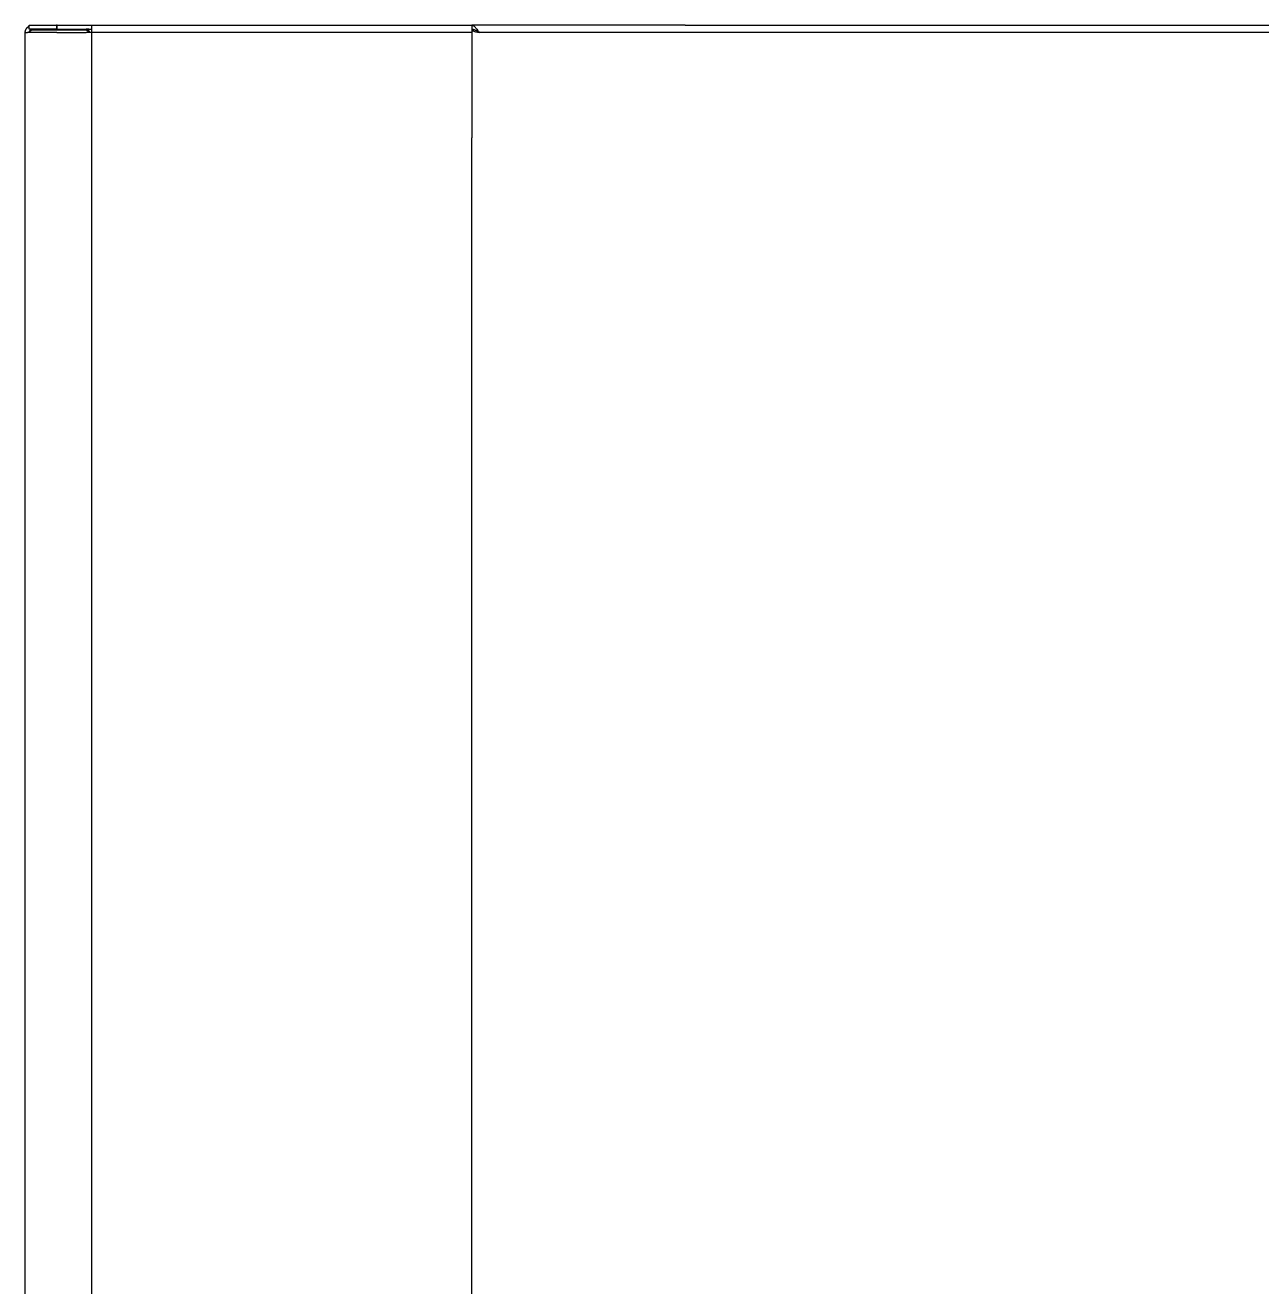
# Model space of a CAD drawing. Header units: millimetres. Extents: x -1480 to 5249, y -840 to 3860.
# Drawn here: x 1160 to 1797, y 2468 to 3118 of the extents above; entities that cross this region are included whole.
import ezdxf

# ---------------------------------------------------------------- set-up
doc = ezdxf.new("R2010")
doc.units = ezdxf.units.MM
doc.header["$MEASUREMENT"] = 0
doc.layers.add('Domyslna', color=7, linetype='Continuous', true_color=0x000000)
doc.layers.add('Utwórz2D linie widoczne', color=7, linetype='Continuous', true_color=0x000000)

msp = doc.modelspace()

# ---------------------------------------------------------------- linework, layer by layer
at = {"layer": 'Domyslna'}
for p, q in [((1193.68, 3114.01), (1193.68, 1852.61)), ((1385.77, 3114.01), (1193.68, 3114.01)), ((2225.78, 3114.01), (1393.37, 3114.01))]:
    msp.add_line(p, q, dxfattribs=at)
at = {"layer": 'Utwórz2D linie widoczne'}
for p, q in [((1159.57, 3114.01), (1159.58, 3114.14)), ((1159.57, 3114.01), (1160.69, 3114.01)), ((1159.57, 3059.81), (1159.57, 3114.01)), ((1159.58, 3114.27), (1159.59, 3114.4)), ((1159.58, 3114.14), (1159.58, 3114.27)), ((1159.59, 3114.4), (1159.61, 3114.53)), ((1159.61, 3114.53), (1159.63, 3114.66)), ((1159.63, 3114.66), (1159.65, 3114.79)), ((1159.65, 3114.79), (1159.68, 3114.91)), ((1159.68, 3114.91), (1159.72, 3115.04)), ((1159.72, 3115.04), (1159.75, 3115.16)), ((1159.75, 3115.16), (1159.79, 3115.29)), ((1159.79, 3115.29), (1159.84, 3115.41)), ((1159.84, 3115.41), (1159.89, 3115.53)), ((1159.89, 3115.53), (1159.94, 3115.65)), ((1159.94, 3115.65), (1160, 3115.76)), ((1160, 3115.76), (1160.06, 3115.88)), ((1160.06, 3115.88), (1160.13, 3115.99)), ((1160.13, 3115.99), (1160.2, 3116.1)), ((1160.2, 3116.1), (1160.27, 3116.21)), ((1160.27, 3116.21), (1160.35, 3116.31)), ((1160.35, 3116.31), (1160.43, 3116.41)), ((1160.43, 3116.41), (1160.51, 3116.51)), ((1160.51, 3116.51), (1160.6, 3116.61)), ((1160.6, 3116.61), (1160.69, 3116.7)), ((1160.69, 3116.7), (1160.78, 3116.79)), ((1175.84, 3114.01), (1160.69, 3114.01)), ((1160.78, 3116.79), (1160.88, 3116.88)), ((1160.88, 3116.88), (1160.98, 3116.96)), ((1160.98, 3116.96), (1161.08, 3117.04)), ((1161.08, 3117.04), (1161.19, 3117.12)), ((1161.19, 3117.12), (1161.29, 3117.19)), ((1161.29, 3117.19), (1161.4, 3117.26)), ((1161.4, 3117.26), (1161.52, 3117.33)), ((1161.52, 3117.81), (1162.1, 3117.81)), ((1161.52, 3115.81), (1161.52, 3117.81)), ((1162.1, 3115.81), (1161.52, 3115.81)), ((1161.58, 3114.07), (1161.57, 3114.01)), ((1161.59, 3114.26), (1161.58, 3114.2)), ((1161.58, 3114.2), (1161.58, 3114.14)), ((1161.58, 3114.14), (1161.58, 3114.07)), ((1161.59, 3114.13), (1161.58, 3114.12)), ((1161.58, 3114.12), (1161.58, 3114.11)), ((1161.6, 3114.32), (1161.59, 3114.26)), ((1161.6, 3114.17), (1161.59, 3114.16)), ((1161.59, 3114.16), (1161.59, 3114.15)), ((1161.59, 3114.15), (1161.59, 3114.14)), ((1161.59, 3114.14), (1161.59, 3114.13)), ((1161.61, 3114.38), (1161.6, 3114.32)), ((1161.61, 3114.21), (1161.6, 3114.19)), ((1161.6, 3114.19), (1161.6, 3114.18)), ((1161.6, 3114.18), (1161.6, 3114.17)), ((1161.63, 3114.44), (1161.61, 3114.38)), ((1161.62, 3114.23), (1161.61, 3114.21)), ((1161.63, 3114.24), (1161.62, 3114.23)), ((1161.64, 3114.5), (1161.63, 3114.44)), ((1161.64, 3114.26), (1161.63, 3114.24)), ((1161.66, 3114.56), (1161.64, 3114.5)), ((1161.65, 3114.28), (1161.64, 3114.26)), ((1161.66, 3114.3), (1161.65, 3114.28)), ((1161.68, 3114.62), (1161.66, 3114.56)), ((1161.67, 3114.32), (1161.66, 3114.3)), ((1161.68, 3114.34), (1161.67, 3114.32)), ((1161.7, 3114.67), (1161.68, 3114.62)), ((1161.69, 3114.35), (1161.68, 3114.34)), ((1161.7, 3114.37), (1161.69, 3114.35)), ((1161.72, 3114.73), (1161.7, 3114.67)), ((1161.71, 3114.39), (1161.7, 3114.37)), ((1161.73, 3114.41), (1161.71, 3114.39)), ((1161.75, 3114.79), (1161.72, 3114.73)), ((1161.74, 3114.43), (1161.73, 3114.41)), ((1161.76, 3114.45), (1161.74, 3114.43)), ((1161.78, 3114.84), (1161.75, 3114.79)), ((1161.78, 3114.47), (1161.76, 3114.45)), ((1161.81, 3114.9), (1161.78, 3114.84)), ((1161.8, 3114.49), (1161.78, 3114.47)), ((1161.82, 3114.51), (1161.8, 3114.49)), ((1161.84, 3114.95), (1161.81, 3114.9)), ((1161.84, 3114.54), (1161.82, 3114.51)), ((1161.87, 3115), (1161.84, 3114.95)), ((1161.88, 3114.58), (1161.84, 3114.54)), ((1161.91, 3115.05), (1161.87, 3115)), ((1161.92, 3114.61), (1161.88, 3114.58)), ((1161.94, 3115.1), (1161.91, 3115.05)), ((1161.96, 3114.65), (1161.92, 3114.61)), ((1161.98, 3115.15), (1161.94, 3115.1)), ((1162.01, 3114.69), (1161.96, 3114.65)), ((1163.37, 3115.51), (1161.98, 3115.15)), ((1162.02, 3115.2), (1161.98, 3115.15)), ((1162.05, 3114.72), (1162.01, 3114.69)), ((1162.06, 3115.24), (1162.02, 3115.2)), ((1162.11, 3114.77), (1162.05, 3114.72)), ((1162.1, 3115.29), (1162.06, 3115.24)), ((1162.1, 3117.81), (1175.7, 3117.81)), ((1175.7, 3115.81), (1162.1, 3115.81)), ((1162.15, 3115.33), (1162.1, 3115.29)), ((1162.17, 3114.82), (1162.11, 3114.77)), ((1162.19, 3115.37), (1162.15, 3115.33)), ((1162.3, 3114.9), (1162.17, 3114.82)), ((1162.24, 3115.41), (1162.19, 3115.37)), ((1162.29, 3115.45), (1162.24, 3115.41)), ((1162.34, 3115.49), (1162.29, 3115.45)), ((1162.43, 3114.98), (1162.3, 3114.9)), ((1162.39, 3115.52), (1162.34, 3115.49)), ((1162.44, 3115.55), (1162.39, 3115.52)), ((1162.56, 3115.06), (1162.43, 3114.98)), ((1162.5, 3115.58), (1162.44, 3115.55)), ((1162.55, 3115.61), (1162.5, 3115.58)), ((1162.61, 3115.64), (1162.55, 3115.61)), ((1162.89, 3115.25), (1162.56, 3115.06)), ((1162.66, 3115.67), (1162.61, 3115.64)), ((1162.72, 3115.69), (1162.66, 3115.67)), ((1162.78, 3115.71), (1162.72, 3115.69)), ((1162.84, 3115.73), (1162.78, 3115.71)), ((1162.9, 3115.75), (1162.84, 3115.73)), ((1163.37, 3115.51), (1162.89, 3115.25)), ((1162.95, 3115.76), (1162.9, 3115.75)), ((1163.01, 3115.78), (1162.95, 3115.76)), ((1163.08, 3115.79), (1163.01, 3115.78)), ((1163.14, 3115.8), (1163.08, 3115.79)), ((1163.2, 3115.8), (1163.14, 3115.8)), ((1163.37, 3115.51), (1190.37, 3115.51)), ((1175.7, 3117.81), (1175.7, 3115.81)), ((1175.98, 3117.81), (1175.7, 3117.81)), ((1175.7, 3115.81), (1175.98, 3115.81)), ((1175.84, 3114.01), (1190.99, 3114.01)), ((1175.98, 3115.81), (1175.98, 3117.81)), ((1175.98, 3117.81), (1189.57, 3117.81)), ((1175.98, 3115.81), (1189.57, 3115.81)), ((1189.57, 3117.81), (1190.99, 3117.81)), ((1189.57, 3115.81), (1190.99, 3115.81)), ((1190.37, 3115.51), (1190.44, 3115.51)), ((1190.44, 3115.51), (1190.51, 3115.51)), ((1190.51, 3115.51), (1190.58, 3115.5)), ((1190.58, 3115.5), (1190.65, 3115.49)), ((1190.65, 3115.49), (1190.72, 3115.48)), ((1190.72, 3115.48), (1190.79, 3115.47)), ((1190.79, 3115.47), (1190.86, 3115.45)), ((1190.86, 3115.45), (1190.92, 3115.44)), ((1190.92, 3115.44), (1190.99, 3115.42)), ((1190.94, 3115.8), (1191, 3115.8)), ((1190.99, 3117.81), (1192.4, 3117.81)), ((1192.4, 3115.81), (1190.99, 3115.81)), ((1190.99, 3115.42), (1191.05, 3115.39)), ((1193.68, 3114.01), (1190.99, 3114.01)), ((1191, 3115.8), (1191.06, 3115.79)), ((1191.05, 3115.39), (1191.12, 3115.37)), ((1191.06, 3115.79), (1191.12, 3115.78)), ((1191.12, 3115.78), (1191.18, 3115.77)), ((1191.12, 3115.37), (1191.18, 3115.34)), ((1191.18, 3115.77), (1191.24, 3115.75)), ((1191.18, 3115.34), (1191.25, 3115.31)), ((1191.24, 3115.75), (1191.3, 3115.73)), ((1191.25, 3115.31), (1191.31, 3115.28)), ((1191.3, 3115.73), (1191.36, 3115.71)), ((1191.31, 3115.28), (1191.37, 3115.25)), ((1191.36, 3115.71), (1191.42, 3115.69)), ((1191.37, 3115.25), (1191.43, 3115.21)), ((1191.42, 3115.69), (1191.47, 3115.67)), ((1191.43, 3115.21), (1191.49, 3115.17)), ((1191.47, 3115.67), (1191.53, 3115.65)), ((1191.49, 3115.17), (1191.54, 3115.13)), ((1191.53, 3115.65), (1191.59, 3115.62)), ((1191.54, 3115.13), (1191.6, 3115.09)), ((1191.59, 3115.62), (1191.64, 3115.59)), ((1191.6, 3115.09), (1191.65, 3115.05)), ((1191.64, 3115.59), (1191.7, 3115.56)), ((1191.65, 3115.05), (1191.71, 3115)), ((1191.7, 3115.56), (1191.75, 3115.53)), ((1191.71, 3115), (1191.76, 3114.96)), ((1191.75, 3115.53), (1191.8, 3115.49)), ((1191.76, 3114.96), (1191.81, 3114.91)), ((1191.8, 3115.49), (1191.85, 3115.45)), ((1191.81, 3114.91), (1191.85, 3114.86)), ((1191.85, 3115.45), (1191.9, 3115.42)), ((1191.85, 3114.86), (1191.9, 3114.81)), ((1191.9, 3115.42), (1191.95, 3115.38)), ((1191.9, 3114.81), (1191.94, 3114.75)), ((1191.94, 3114.75), (1191.99, 3114.7)), ((1191.95, 3115.38), (1191.99, 3115.34)), ((1191.99, 3115.34), (1192.04, 3115.29)), ((1191.99, 3114.7), (1192.03, 3114.64)), ((1192.03, 3114.64), (1192.06, 3114.58)), ((1192.04, 3115.29), (1192.08, 3115.25)), ((1192.06, 3114.58), (1192.1, 3114.52)), ((1192.08, 3115.25), (1192.12, 3115.2)), ((1192.1, 3114.52), (1192.13, 3114.46)), ((1192.12, 3115.2), (1192.16, 3115.16)), ((1192.13, 3114.46), (1192.17, 3114.4)), ((1192.16, 3115.16), (1192.2, 3115.11)), ((1192.17, 3114.4), (1192.2, 3114.34)), ((1192.2, 3115.11), (1192.24, 3115.06)), ((1192.2, 3114.34), (1192.22, 3114.28)), ((1192.22, 3114.28), (1192.25, 3114.21)), ((1192.24, 3115.06), (1192.27, 3115.01)), ((1192.25, 3114.21), (1192.27, 3114.15)), ((1192.27, 3115.01), (1192.31, 3114.95)), ((1192.27, 3114.15), (1192.29, 3114.08)), ((1192.29, 3114.08), (1192.31, 3114.01)), ((1192.31, 3114.95), (1192.34, 3114.9)), ((1192.34, 3114.9), (1192.37, 3114.85)), ((1192.37, 3114.85), (1192.4, 3114.79)), ((1192.4, 3117.81), (1193.68, 3117.81)), ((1192.4, 3115.81), (1193.68, 3115.81)), ((1192.4, 3114.79), (1192.42, 3114.74)), ((1192.42, 3114.74), (1192.45, 3114.68)), ((1192.45, 3114.68), (1192.47, 3114.62)), ((1192.47, 3114.62), (1192.49, 3114.56)), ((1192.49, 3114.56), (1192.51, 3114.5)), ((1192.51, 3114.5), (1192.52, 3114.44)), ((1192.52, 3114.44), (1192.54, 3114.38)), ((1192.54, 3114.38), (1192.55, 3114.32)), ((1192.55, 3114.32), (1192.56, 3114.26)), ((1192.56, 3114.26), (1192.56, 3114.2)), ((1192.56, 3114.2), (1192.57, 3114.14)), ((1192.57, 3114.14), (1192.57, 3114.07)), ((1192.57, 3114.07), (1192.57, 3114.01)), ((1193.68, 3117.81), (1193.68, 3114.01)), ((1193.68, 3117.81), (1389.57, 3117.81)), ((1389.57, 3114.01), (1385.77, 3114.01)), ((1389.57, 3117.81), (1389.57, 3114.01)), ((1389.62, 3117.81), (1389.57, 3117.81)), ((1499.57, 3117.81), (1389.57, 3117.81)), ((1389.57, 3115.81), (1389.67, 3115.81)), ((1391, 3115.51), (1389.57, 3115.51)), ((1389.57, 3115.49), (1389.57, 3115.48)), ((1389.57, 3115.48), (1389.57, 3115.48)), ((1389.57, 3115.48), (1389.57, 3115.47)), ((1389.57, 3115.47), (1389.58, 3115.47)), ((1389.57, 3114.01), (1389.57, 3059.81)), ((1389.58, 3115.47), (1389.58, 3115.46)), ((1389.58, 3115.46), (1389.58, 3115.46)), ((1389.58, 3115.46), (1389.58, 3115.45)), ((1389.58, 3115.45), (1389.58, 3115.45)), ((1389.58, 3115.45), (1389.58, 3115.44)), ((1389.58, 3115.44), (1389.58, 3115.43)), ((1389.58, 3115.43), (1389.59, 3115.43)), ((1389.59, 3115.43), (1389.59, 3115.42)), ((1389.59, 3115.42), (1389.59, 3115.41)), ((1389.59, 3115.41), (1389.6, 3115.4)), ((1389.6, 3115.4), (1389.6, 3115.39)), ((1389.6, 3115.39), (1389.61, 3115.38)), ((1389.61, 3115.38), (1389.61, 3115.38)), ((1389.61, 3115.38), (1389.62, 3115.37)), ((1389.68, 3117.81), (1389.62, 3117.81)), ((1389.62, 3115.37), (1389.62, 3115.36)), ((1389.62, 3115.36), (1389.63, 3115.35)), ((1389.63, 3115.35), (1389.63, 3115.34)), ((1389.63, 3115.34), (1389.64, 3115.33)), ((1389.64, 3115.33), (1389.65, 3115.32)), ((1389.65, 3115.32), (1389.66, 3115.31)), ((1389.66, 3115.31), (1389.67, 3115.3)), ((1389.67, 3115.81), (1389.77, 3115.81)), ((1389.67, 3115.3), (1389.68, 3115.28)), ((1389.73, 3117.8), (1389.68, 3117.81)), ((1389.68, 3115.28), (1389.69, 3115.27)), ((1389.69, 3115.27), (1389.7, 3115.26)), ((1389.7, 3115.26), (1389.71, 3115.25)), ((1389.71, 3115.25), (1389.72, 3115.24)), ((1389.72, 3115.24), (1389.73, 3115.24)), ((1389.78, 3117.8), (1389.73, 3117.8)), ((1389.73, 3115.24), (1389.74, 3115.23)), ((1389.74, 3115.23), (1389.76, 3115.21)), ((1389.76, 3115.21), (1389.79, 3115.19)), ((1389.77, 3115.81), (1389.87, 3115.8)), ((1389.84, 3117.79), (1389.78, 3117.8)), ((1389.79, 3115.19), (1389.81, 3115.17)), ((1389.81, 3115.17), (1389.85, 3115.15)), ((1389.89, 3117.78), (1389.84, 3117.79)), ((1389.85, 3115.15), (1389.89, 3115.12)), ((1389.87, 3115.8), (1389.97, 3115.79)), ((1389.94, 3117.77), (1389.89, 3117.78)), ((1389.89, 3115.12), (1389.93, 3115.1)), ((1389.93, 3115.1), (1389.97, 3115.07)), ((1389.99, 3117.75), (1389.94, 3117.77)), ((1389.97, 3115.79), (1390.08, 3115.77)), ((1389.97, 3115.07), (1390.01, 3115.05)), ((1390.05, 3117.74), (1389.99, 3117.75)), ((1390.01, 3115.05), (1390.05, 3115.03)), ((1390.05, 3117.74), (1390.12, 3117.72)), ((1390.05, 3115.03), (1390.13, 3114.98)), ((1390.08, 3115.77), (1390.18, 3115.76)), ((1390.12, 3117.72), (1390.19, 3117.69)), ((1390.13, 3114.98), (1390.22, 3114.94)), ((1390.18, 3115.76), (1390.28, 3115.74)), ((1390.19, 3117.69), (1390.25, 3117.66)), ((1390.22, 3114.94), (1390.31, 3114.91)), ((1390.25, 3117.66), (1390.32, 3117.63)), ((1390.28, 3115.74), (1390.38, 3115.71)), ((1390.31, 3114.91), (1390.48, 3114.84)), ((1390.32, 3117.63), (1390.39, 3117.6)), ((1390.38, 3115.71), (1390.49, 3115.68)), ((1390.39, 3117.6), (1390.45, 3117.56)), ((1390.45, 3117.56), (1390.52, 3117.53)), ((1390.48, 3114.84), (1390.75, 3114.74)), ((1390.49, 3115.68), (1390.6, 3115.65)), ((1390.52, 3117.53), (1390.58, 3117.49)), ((1390.58, 3117.49), (1390.64, 3117.45)), ((1390.6, 3115.65), (1390.71, 3115.62)), ((1390.73, 3117.38), (1390.64, 3117.45)), ((1390.71, 3115.62), (1390.81, 3115.58)), ((1390.82, 3117.31), (1390.73, 3117.38)), ((1390.75, 3114.74), (1391.03, 3114.65)), ((1390.81, 3115.58), (1390.92, 3115.54)), ((1390.91, 3117.24), (1390.82, 3117.31)), ((1391, 3117.17), (1390.91, 3117.24)), ((1390.92, 3115.54), (1391.03, 3115.5)), ((1391, 3117.17), (1391.12, 3117.06)), ((1391.03, 3115.5), (1391.13, 3115.45)), ((1391.03, 3114.65), (1391.58, 3114.48)), ((1391.12, 3117.06), (1391.24, 3116.94)), ((1391.13, 3115.45), (1391.23, 3115.4)), ((1391.23, 3115.4), (1391.35, 3115.35)), ((1391.24, 3116.94), (1391.36, 3116.82)), ((1391.35, 3115.35), (1391.47, 3115.29)), ((1391.36, 3116.82), (1391.48, 3116.69)), ((1391.47, 3115.29), (1391.58, 3115.23)), ((1391.48, 3116.69), (1391.59, 3116.56)), ((1391.58, 3115.23), (1391.69, 3115.16)), ((1391.58, 3114.48), (1393.37, 3114.01)), ((1391.77, 3116.35), (1391.59, 3116.56)), ((1391.82, 3115.04), (1391.69, 3115.17)), ((1391.69, 3115.16), (1391.92, 3115.03)), ((1391.95, 3116.12), (1391.77, 3116.35)), ((1391.96, 3114.91), (1391.82, 3115.04)), ((1391.92, 3115.03), (1392.14, 3114.89)), ((1391.95, 3116.12), (1392.25, 3115.71)), ((1392.1, 3114.79), (1391.96, 3114.91)), ((1392.25, 3114.67), (1392.1, 3114.79)), ((1392.14, 3114.89), (1392.45, 3114.68)), ((1392.25, 3115.71), (1392.54, 3115.29)), ((1392.4, 3114.56), (1392.25, 3114.67)), ((1392.55, 3114.46), (1392.4, 3114.56)), ((1392.45, 3114.68), (1392.76, 3114.46)), ((1392.9, 3114.75), (1392.54, 3115.29)), ((1392.71, 3114.36), (1392.55, 3114.46)), ((1392.87, 3114.26), (1392.71, 3114.36)), ((1392.76, 3114.46), (1393.37, 3114.01)), ((1393.03, 3114.17), (1392.87, 3114.26)), ((1392.9, 3114.75), (1393.37, 3114.01)), ((1393.2, 3114.09), (1393.03, 3114.17)), ((1393.37, 3114.01), (1393.2, 3114.09)), ((1499.57, 3117.81), (1809.57, 3117.81)), ((1159.57, 2217.81), (1159.57, 3059.81)), ((1389.57, 2217.81), (1389.57, 3059.81))]:
    msp.add_line(p, q, dxfattribs=at)

doc.saveas('drawing.dxf')
